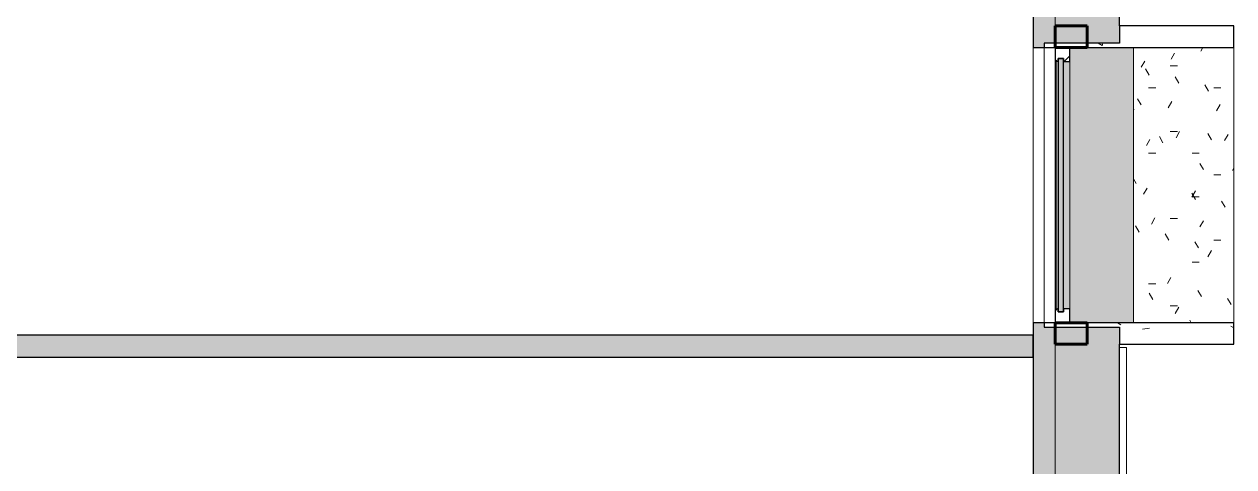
# Model space of a CAD drawing. Header units: millimetres. Extents: x 155927 to 317870, y -36033 to 97293.
# Drawn here: x 226031 to 231675, y 12994 to 15058 of the extents above; entities that cross this region are included whole.
import ezdxf

# ---------------------------------------------------------------- set-up
doc = ezdxf.new("R2010")
doc.units = ezdxf.units.MM
doc.header["$MEASUREMENT"] = 0
for name, color, linetype, lineweight in [('A-GLAZ', 7, 'CONTINUOUS', 9), ('A-GLAZ-CURT', 7, 'CONTINUOUS', 9), ('A-WALL', 7, 'CONTINUOUS', 9), ('A-WALL-PATT', 7, 'CONTINUOUS', 9), ('I-WALL', 7, 'CONTINUOUS', 9), ('S-COLS-SYMB', 7, 'CONTINUOUS', 70)]:
    doc.layers.add(name, color=color, linetype=linetype, lineweight=lineweight)

msp = doc.modelspace()

# ---------------------------------------------------------------- hatches: boundary and pattern name
at = {"layer": 'A-GLAZ'}
h = msp.add_hatch(color=256, dxfattribs=at)
h.paths.add_polyline_path([(230902.9, 13665.6), (230905, 13665.6), (230905, 13669.9), (230902.9, 13669.9)], flags=0)
h.paths.add_polyline_path([(230905, 14945.3), (230905, 14949.6), (230902.9, 14949.6), (230902.9, 14945.3)], flags=0)
for points in [[(230905, 13665.6), (231206.7, 13665.6), (231206.7, 14949.6), (230905, 14949.6), (230905, 14945.3), (230909.7, 14945.3), (230909.7, 13669.9), (230905, 13669.9)], [(230840.8, 13724.8), (230845.8, 13724.8), (230845.8, 14890.4), (230840.8, 14890.4), (230840.8, 13726.4)], [(230845.8, 13726.4), (230848.1, 13729.7), (230850.7, 13731), (230850.7, 14884.6), (230847.1, 14886.4), (230845.8, 14886.6), (230845.8, 13728.6)], [(230850.7, 13730.6), (230854.7, 13732), (230854.7, 14883.2), (230850.7, 14884.4), (230850.7, 13730.8)], [(230855.8, 13716.8), (230879.7, 13716.8), (230879.7, 14898.4), (230855.8, 14898.4), (230855.8, 13722.5)], [(230909.7, 13730.8), (230909.7, 14884.4), (230879.7, 14884.4), (230879.7, 13730.8)]]:
    msp.add_hatch(color=256, dxfattribs=at).paths.add_polyline_path(points, flags=0)
at = {"layer": 'A-WALL-PATT'}
h = msp.add_hatch(color=256, dxfattribs=at)
h.paths.add_polyline_path([(231130.8, 9267.6), (231140.8, 9267.6), (231140.8, 13645.6), (230840.8, 13645.6), (230840.8, 9267.6)], flags=0)
h.paths.add_polyline_path([(230840.8, 14969.6), (231140.8, 14969.6), (231140.8, 16290.6), (230840.8, 16290.6), (230840.8, 15024)], flags=0)
h.paths.add_polyline_path([(230840.8, 25449.6), (231140.8, 25449.6), (231140.8, 26790.6), (230840.8, 26790.6), (230840.8, 26303.5)], flags=0)
h.paths.add_polyline_path([(230840.8, 28449.6), (231140.8, 28449.6), (231140.8, 34347.6), (230840.8, 34347.6), (230840.8, 28472.7)], flags=0)
h = msp.add_hatch(color=256, dxfattribs=at)
h.paths.add_polyline_path([(230738.8, 9267.6), (230840.8, 9267.6), (230840.4, 13645.6), (230789.8, 13645.6), (230789.7, 13665.6), (230738.8, 13665.6), (230738.8, 9369.6)], flags=0)
h.paths.add_polyline_path([(230738.8, 14949.6), (230789.7, 14949.6), (230789.8, 14969.6), (230840.8, 14969.6), (230840.8, 15240.9), (230738.8, 15240.9), (230738.8, 14969.6)], flags=0)
h = msp.add_hatch(color=256, dxfattribs=at)
h.paths.add_polyline_path([(216091.8, 13505.6), (217586.3, 13505.6), (217586.3, 13607.6), (216091.8, 13607.6)], flags=0)
h.paths.add_polyline_path([(220212.3, 13505.6), (220212.3, 13607.6), (218596.3, 13607.6), (218596.3, 13505.6), (218815.8, 13505.6)], flags=0)
h.paths.add_polyline_path([(230452.2, 13505.6), (230738.8, 13505.6), (230738.8, 13607.6), (222672.3, 13607.6), (222672.3, 13505.6), (229850.8, 13505.6)], flags=0)
h.paths.add_polyline_path([(221222.3, 13505.6), (221662.3, 13505.6), (221662.3, 13607.6), (221222.3, 13607.6)], flags=0)

# ---------------------------------------------------------------- linework, layer by layer
at = {"layer": 'A-GLAZ', "lineweight": 30}
for p, q in [((231674.8, 15049.6), (231140.8, 15049.6)), ((231140.8, 15049.6), (231140.8, 14969.6)), ((231674.8, 14949.6), (231674.8, 15049.6)), ((230789.8, 14969.6), (230789.7, 14949.6)), ((231140.8, 14969.6), (230789.8, 14969.6)), ((230789.7, 14949.6), (231674.8, 14949.6)), ((230900.7, 14949.6), (230840.8, 14949.6)), ((230840.8, 14949.6), (230840.8, 14890.4)), ((230900.7, 14945.3), (230900.7, 14949.6)), ((230909.7, 14945.3), (230900.7, 14945.3)), ((230909.7, 14884.4), (230909.7, 14945.3)), ((230840.8, 14890.4), (230845.8, 14890.4)), ((230845.8, 14890.4), (230845.8, 14888.9)), ((230854.7, 14883.2), (230855.8, 14883.2)), ((230879.7, 14898.4), (230855.8, 14898.4)), ((230855.8, 14898.4), (230855.8, 13716.8)), ((230855.8, 14883.2), (230855.8, 14898.4)), ((230855.8, 14898.4), (230879.7, 14898.4)), ((230879.7, 13716.8), (230879.7, 14898.4)), ((230879.7, 14898.4), (230879.7, 14884.4)), ((230879.7, 14884.4), (230909.7, 14884.4)), ((230845.8, 13724.8), (230840.8, 13724.8)), ((230840.8, 13724.8), (230840.8, 13665.6)), ((230845.8, 13726.4), (230845.8, 13724.8)), ((230855.8, 13732), (230854.7, 13732)), ((230855.8, 13716.8), (230855.8, 13732)), ((230855.8, 13716.8), (230879.7, 13716.8)), ((230879.7, 13716.8), (230855.8, 13716.8)), ((230909.7, 13730.8), (230879.7, 13730.8)), ((230879.7, 13730.8), (230879.7, 13716.8)), ((230909.7, 13669.9), (230909.7, 13730.8)), ((231674.8, 13665.6), (230789.7, 13665.6)), ((230789.7, 13665.6), (230789.8, 13645.6)), ((230840.8, 13665.6), (230900.7, 13665.6)), ((230900.7, 13665.6), (230900.7, 13669.9)), ((230900.7, 13669.9), (230909.7, 13669.9)), ((231674.8, 13565.6), (231674.8, 13665.6)), ((230789.8, 13645.6), (231140.8, 13645.6)), ((231140.8, 13645.6), (231140.8, 13565.6)), ((231140.8, 13565.6), (231674.8, 13565.6))]:
    msp.add_line(p, q, dxfattribs=at)
at = {"layer": 'A-GLAZ', "linetype": 'Continuous'}
for p, q in [((231042.6, 14969.6), (231060.1, 14957.8)), ((231060.3, 14957.2), (231064.4, 14969.6)), ((230884.1, 14884.4), (230909.7, 14910)), ((231398.6, 14923.1), (231381.8, 14894.1)), ((231531, 14949.6), (231520.4, 14931.3)), ((231674.8, 14947.4), (231673.5, 14949.6)), ((231260, 14886), (231243.3, 14856.9)), ((231279.9, 14819.8), (231263.1, 14848.8)), ((231378.5, 14862.8), (231412, 14862.8)), ((231418.4, 14782.6), (231401.7, 14811.6)), ((231277.1, 14761.2), (231310.6, 14761.2)), ((231556.9, 14745.5), (231540.2, 14774.5)), ((231581.4, 14761.2), (231614.9, 14761.2)), ((231242.7, 14681), (231226, 14710)), ((231385, 14696.5), (231368.3, 14667.4)), ((231611.5, 14682.9), (231594.7, 14653.8)), ((231206.7, 14659.6), (231209.2, 14659.6)), ((231283.5, 14520.4), (231266.8, 14491.4)), ((231344.1, 14505.1), (231327.4, 14534.2)), ((231378.5, 14558), (231412, 14558)), ((231422.1, 14557.6), (231405.4, 14528.5)), ((231570.6, 14518.6), (231553.9, 14547.6)), ((231648.5, 14544), (231631.8, 14514.9)), ((231277.1, 14456.4), (231310.6, 14456.4)), ((231480, 14456.4), (231513.5, 14456.4)), ((231533.5, 14379.8), (231516.7, 14408.9)), ((231219.1, 14315.5), (231206.7, 14337.1)), ((231581.4, 14354.8), (231614.9, 14354.8)), ((231674.8, 14386.4), (231668.9, 14376.1)), ((231270, 14293.7), (231253.3, 14264.7)), ((231496.4, 14280.1), (231479.7, 14251.1)), ((231206.7, 14253.2), (231209.1, 14253.2)), ((231496.3, 14241), (231479.6, 14270.1)), ((231480, 14253.2), (231513.5, 14253.2)), ((231634.8, 14204), (231618.1, 14233)), ((231232.8, 14088.6), (231216, 14117.7)), ((231307.1, 14154.8), (231290.4, 14125.8)), ((231378.6, 14151.6), (231412, 14151.6)), ((231533.5, 14141.2), (231516.8, 14112.2)), ((231371.4, 14051.4), (231354.6, 14080.5)), ((231509.8, 14014.4), (231493.1, 14043.4)), ((231570.6, 14002.4), (231553.9, 13973.4)), ((231581.4, 14050), (231614.9, 14050)), ((231206.7, 13948.4), (231209.1, 13948.4)), ((231480, 13948.4), (231513.5, 13948.4)), ((231277.1, 13846.8), (231310.6, 13846.8)), ((231381.4, 13877.4), (231364.7, 13848.3)), ((231297, 13774), (231280.3, 13803)), ((231523.5, 13787.5), (231506.8, 13816.5)), ((231662.1, 13750.3), (231645.3, 13779.3)), ((231378.5, 13745.2), (231412, 13745.2)), ((231418.5, 13738.5), (231401.7, 13709.4)), ((231131.4, 13665.6), (231147.6, 13655.3)), ((231476.6, 13665.6), (231469.6, 13677.7)), ((231248.3, 13635.7), (231281.5, 13640.1)), ((231661.7, 13650.4), (231674.8, 13642))]:
    msp.add_line(p, q, dxfattribs=at)
at = {"layer": 'A-GLAZ'}
for p, q in [((230789.8, 14949.6), (230789.8, 13665.6)), ((230902.9, 14949.6), (230902.9, 14945.3)), ((230905, 14949.6), (230905, 14945.3)), ((231206.7, 14949.6), (231206.7, 13665.6)), ((231674.8, 13665.6), (231674.8, 14949.6)), ((230840.8, 13724.8), (230840.8, 14890.4)), ((230845.8, 14890.4), (230845.8, 14888.9)), ((230845.8, 14888.9), (230845.8, 13726.4)), ((230854.7, 14883.2), (230854.7, 13732)), ((230909.7, 14884.4), (230909.7, 13730.8)), ((230845.8, 13726.4), (230845.8, 13724.8)), ((230902.9, 13669.9), (230902.9, 13665.6)), ((230905, 13669.9), (230905, 13665.6))]:
    msp.add_line(p, q, dxfattribs=at)
at = {"layer": 'A-GLAZ', "lineweight": 30}
for centre, radius, start, end in [((230851.1, 14890), 5.36, 191.9524, 266.5739), ((230850.3, 14877.2), 7.4, 53.4261, 86.5739), ((230851.1, 13725.3), 5.36, 93.4261, 168.0476), ((230850.3, 13738), 7.4, 273.4261, 306.5739)]:
    msp.add_arc(centre, radius, start, end, dxfattribs=at)
at = {"layer": 'A-GLAZ'}
for points, knots in [([(230845.8, 14888.9), (230845.9, 14888.4), (230846.2, 14887.7), (230846.6, 14886.9), (230846.9, 14886.6), (230847.1, 14886.4)], [-1, -1, -1, -1, -0.8, -0.7, -0.6, -0.6, -0.6, -0.6]), ([(230848.1, 14885.5), (230848.3, 14885.4), (230848.7, 14885.1), (230849.6, 14884.8), (230850.3, 14884.7), (230850.7, 14884.6)], [-0.4, -0.4, -0.4, -0.4, -0.3, -0.2, 0, 0, 0, 0]), ([(230847.1, 13728.8), (230847, 13728.8), (230846.9, 13728.6), (230846.6, 13728.3), (230846.4, 13727.8), (230846.1, 13727.2), (230845.9, 13726.7), (230845.8, 13726.4)], [0.6, 0.6, 0.6, 0.6, 0.625, 0.7, 0.775, 0.85, 1, 1, 1, 1]), ([(230850.7, 13730.6), (230850.3, 13730.6), (230849.6, 13730.4), (230848.8, 13730.1), (230848.4, 13729.9), (230848.2, 13729.8), (230848.1, 13729.7)], [0, 0, 0, 0, 0.2, 0.3, 0.35, 0.4, 0.4, 0.4, 0.4])]:
    msp.add_open_spline(points, degree=3, knots=knots, dxfattribs=at)
for points in [[(230853.5, 14883.9), (230853.9, 14883.7), (230854.3, 14883.5), (230854.7, 14883.2)], [(230854.7, 13732), (230854.3, 13731.8), (230853.9, 13731.5), (230853.5, 13731.3)]]:
    msp.add_open_spline(points, degree=3, dxfattribs=at)
at = {"layer": 'A-GLAZ-CURT', "lineweight": 20}
for p, q in [((231140.8, 13549.6), (231140.8, 12065.6)), ((231174.8, 13549.6), (231140.8, 13549.6)), ((231174.8, 12065.6), (231174.8, 13549.6))]:
    msp.add_line(p, q, dxfattribs=at)
at = {"layer": 'A-WALL', "lineweight": 30}
for p, q in [((231140.8, 15049.6), (231140.8, 16290.6)), ((231140.8, 9267.6), (231140.8, 13565.6))]:
    msp.add_line(p, q, dxfattribs=at)
at = {"layer": 'A-WALL'}
for p, q in [((230840.8, 15240.9), (230840.8, 14969.6)), ((230840.8, 13645.6), (230840.8, 9267.6))]:
    msp.add_line(p, q, dxfattribs=at)
at = {"layer": 'I-WALL', "lineweight": 30}
for p, q in [((230738.8, 15240.9), (230738.8, 14949.6)), ((230738.8, 14949.6), (230789.7, 14949.6)), ((230789.7, 13665.6), (230738.8, 13665.6)), ((230738.8, 13665.6), (230738.8, 9369.6)), ((230738.8, 13607.6), (222672.3, 13607.6)), ((230738.8, 13505.6), (230738.8, 13607.6)), ((222672.3, 13505.6), (230738.8, 13505.6))]:
    msp.add_line(p, q, dxfattribs=at)
at = {"layer": 'I-WALL'}
for p, q in [((230840.8, 14969.6), (230840.8, 15240.9)), ((230738.8, 13665.6), (230738.8, 14949.6)), ((230840.8, 9267.6), (230840.8, 13645.6))]:
    msp.add_line(p, q, dxfattribs=at)
at = {"layer": 'S-COLS-SYMB', "lineweight": 60}
for p, q in [((230840.8, 15049.6), (230840.8, 14949.6)), ((230840.8, 15049.6), (230990.8, 15049.6)), ((230990.8, 15049.6), (230990.8, 14949.6)), ((230840.8, 14949.6), (230990.8, 14949.6)), ((230840.8, 13665.6), (230840.8, 13565.6)), ((230840.8, 13665.6), (230990.8, 13665.6)), ((230990.8, 13665.6), (230990.8, 13565.6)), ((230840.8, 13565.6), (230990.8, 13565.6))]:
    msp.add_line(p, q, dxfattribs=at)

doc.saveas('drawing.dxf')
